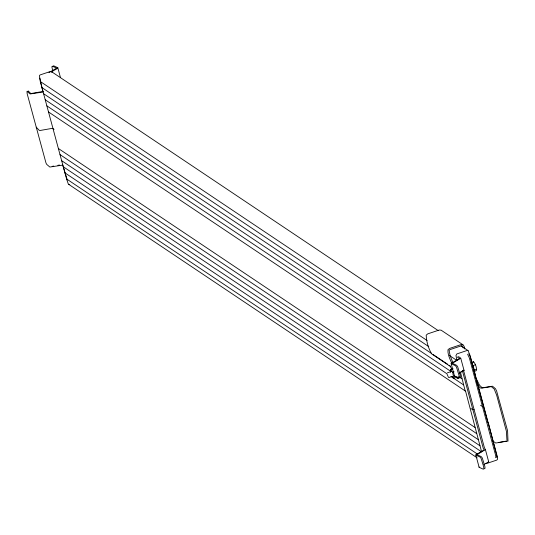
<?xml version="1.0" encoding="UTF-8"?>
<svg xmlns="http://www.w3.org/2000/svg" width="535" height="535" viewBox="0 0 535 535"><rect width="100%" height="100%" fill="white"/><g stroke="black" fill="none" stroke-linecap="round" stroke-linejoin="round"><path stroke-width="0.8" d="M427.111 340.527L40.292 81.501L39.436 75.569L40.158 74.907L50.45 71.463L51.38 71.576L438.205 330.597M428.756 346.62L41.931 87.593L40.292 81.501M431.785 353.635L43.576 93.685L41.931 87.593M450.791 371.357L45.221 99.771L43.576 93.685M452.844 376.232L448.939 377.536L448.417 377.242L446.885 373.751L46.866 105.863L45.221 99.771M48.504 111.955L64.942 172.858L481.62 451.881L465.577 391.179L48.504 111.955L46.866 105.863M477.013 453.787L66.581 178.951L64.942 172.858M460.481 372.3L465.189 390.978M488.368 423.065L495.985 452.53M27.987 91.304L28.221 90.903L30.655 93.418L31.605 93.444L43.328 91.385M452.991 368.555L450.992 369.224L450.343 370.086L450.59 372.313M455.365 376.433L454.034 376.874L453.459 378.365L456.79 377.249M495.53 457.739L495.925 457.251L495.624 455.305L469.335 357.861L467.597 354.203M496.741 457.338L497.135 456.843L496.834 454.904L470.546 357.454L468.807 353.795M459.846 377.436L460.401 376.887L460.174 374.921L457.612 366.542L456.556 365.258L452.369 363.332L460.749 358.216L458.468 356.537M484.496 468.794L485.051 468.245L484.824 466.279L482.262 457.9L481.206 456.609L477.019 454.69L485.399 449.567L484.416 447.768L463.711 371.029L463.751 370.053L464.039 370.394L459.291 373.229M53.039 66.3L53.614 65.785L57.807 67.711L60.482 77.608M485.399 449.567L488.689 461.752L483.941 464.587M458.676 378.312L459.391 377.857M48.926 72.64L56.63 68.132L52.437 66.206L51.862 66.721L52.724 71.008M51.206 71.904L57.299 68.574L57.807 67.711M460.628 371.986L462.742 370.829M471.649 362.315L473.508 361.693C475.568 363.88 476.431 367.01 476.625 369.973L475.976 370.835L474.117 371.457M447.407 372.815L451.313 371.511M450.992 369.224L451.533 370.882L452.791 372.306L454.128 371.858M475.327 364.77L472.833 365.606L474.07 370.173L476.551 369.344M474.063 409.395L472.853 409.803L470.981 408.546M483.687 406.179L482.476 406.587L480.611 405.329M52.136 166.385L53.767 166.077M57.847 165.328L59.472 165.021M498.727 442.485L506.103 441.114M508.003 441.181L507.575 430.755L496.594 390.924L495.45 388.678L492.508 386.203L482.195 387.808L479.574 385.24L475.963 378.091M464.828 349.007L464.079 346.239L462.909 344.754L461.003 344.614L449.5 348.459L447.982 349.743C447.554 354.458 449.928 359.159 451.881 363.359M66.581 178.951L68.199 183.719L68.808 184.421L69.737 184.535M471.335 361.178L470.292 356.069L468.065 350.599L467.135 350.485L456.843 353.929L455.96 355.548L456.97 360.523L449.333 355.407M485.492 463.444L486.422 463.557L496.714 460.113L497.436 459.451L497.597 458.495L496.199 453.312M451.186 363.753L455.379 365.679L456.435 366.97L458.997 375.343L459.224 377.309L458.669 377.857L454.476 375.931L451.105 363.385L459.458 358.651L457.258 356.945M475.836 455.111L480.029 457.037L481.085 458.321L483.647 466.701L483.874 468.667L483.319 469.215L479.126 467.289L475.755 454.743L484.108 450.009L483.205 448.169L462.394 370.681M471.549 361.961L474.625 373.356M474.833 374.139L476.27 379.449M476.478 380.231L477.909 385.534M478.123 386.317L487.98 422.864M462.909 344.754L441.128 330.175L439.222 330.028L427.726 333.873L426.201 335.164C426.388 341.497 428.368 348.412 431.698 353.936L450.082 366.254L452.329 369.471M461.116 345.944L468.065 350.599M433.176 354.571L447.762 364.335M449.146 365.265L450.537 366.194M459.124 376.934L461.906 378.793M451.045 376.513L463.544 384.886M54.062 129.37L52.697 128.453L51.775 128.44L39.978 130.507L39.282 130.346L36.173 127.143M58.368 148.496L475.047 427.518M492.387 440.76L495.771 443.027L504.893 441.522L507.04 441.582L506.364 431.156L496.627 395.064L494.24 389.085L491.297 386.611L480.985 388.216L479.52 387.233L476.866 382.792M60.007 154.588L476.692 433.611M61.652 160.681L478.337 439.696M63.297 166.766L479.982 445.789M68.808 184.421L477.16 457.866M452.195 376.948L453.459 378.365M51.38 71.576L51.989 72.278M488.401 461.411L488.689 461.752M456.215 376.988L457.458 378.713L458.181 378.258L458.1 376.653M471.429 362.289L473.508 366.849L475.655 377.369M452.73 362.289L450.062 355.447L449.106 350.338L449.828 349.676L461.33 345.831L462.26 345.944L463.243 348.024M454.034 376.874L453.051 374.714L452.791 372.306M67.236 179.874L62.735 165.121L49.842 167.047L46.706 164.372L45.99 162.994L27.138 93.645L26.984 91.291L30.12 93.959L43.021 92.033L39.784 78.123M460.749 358.216L464.039 370.394M479.039 466.921L479.126 467.289M454.389 375.57L454.476 375.931M473.508 361.693L473.589 362.315"/></g></svg>
